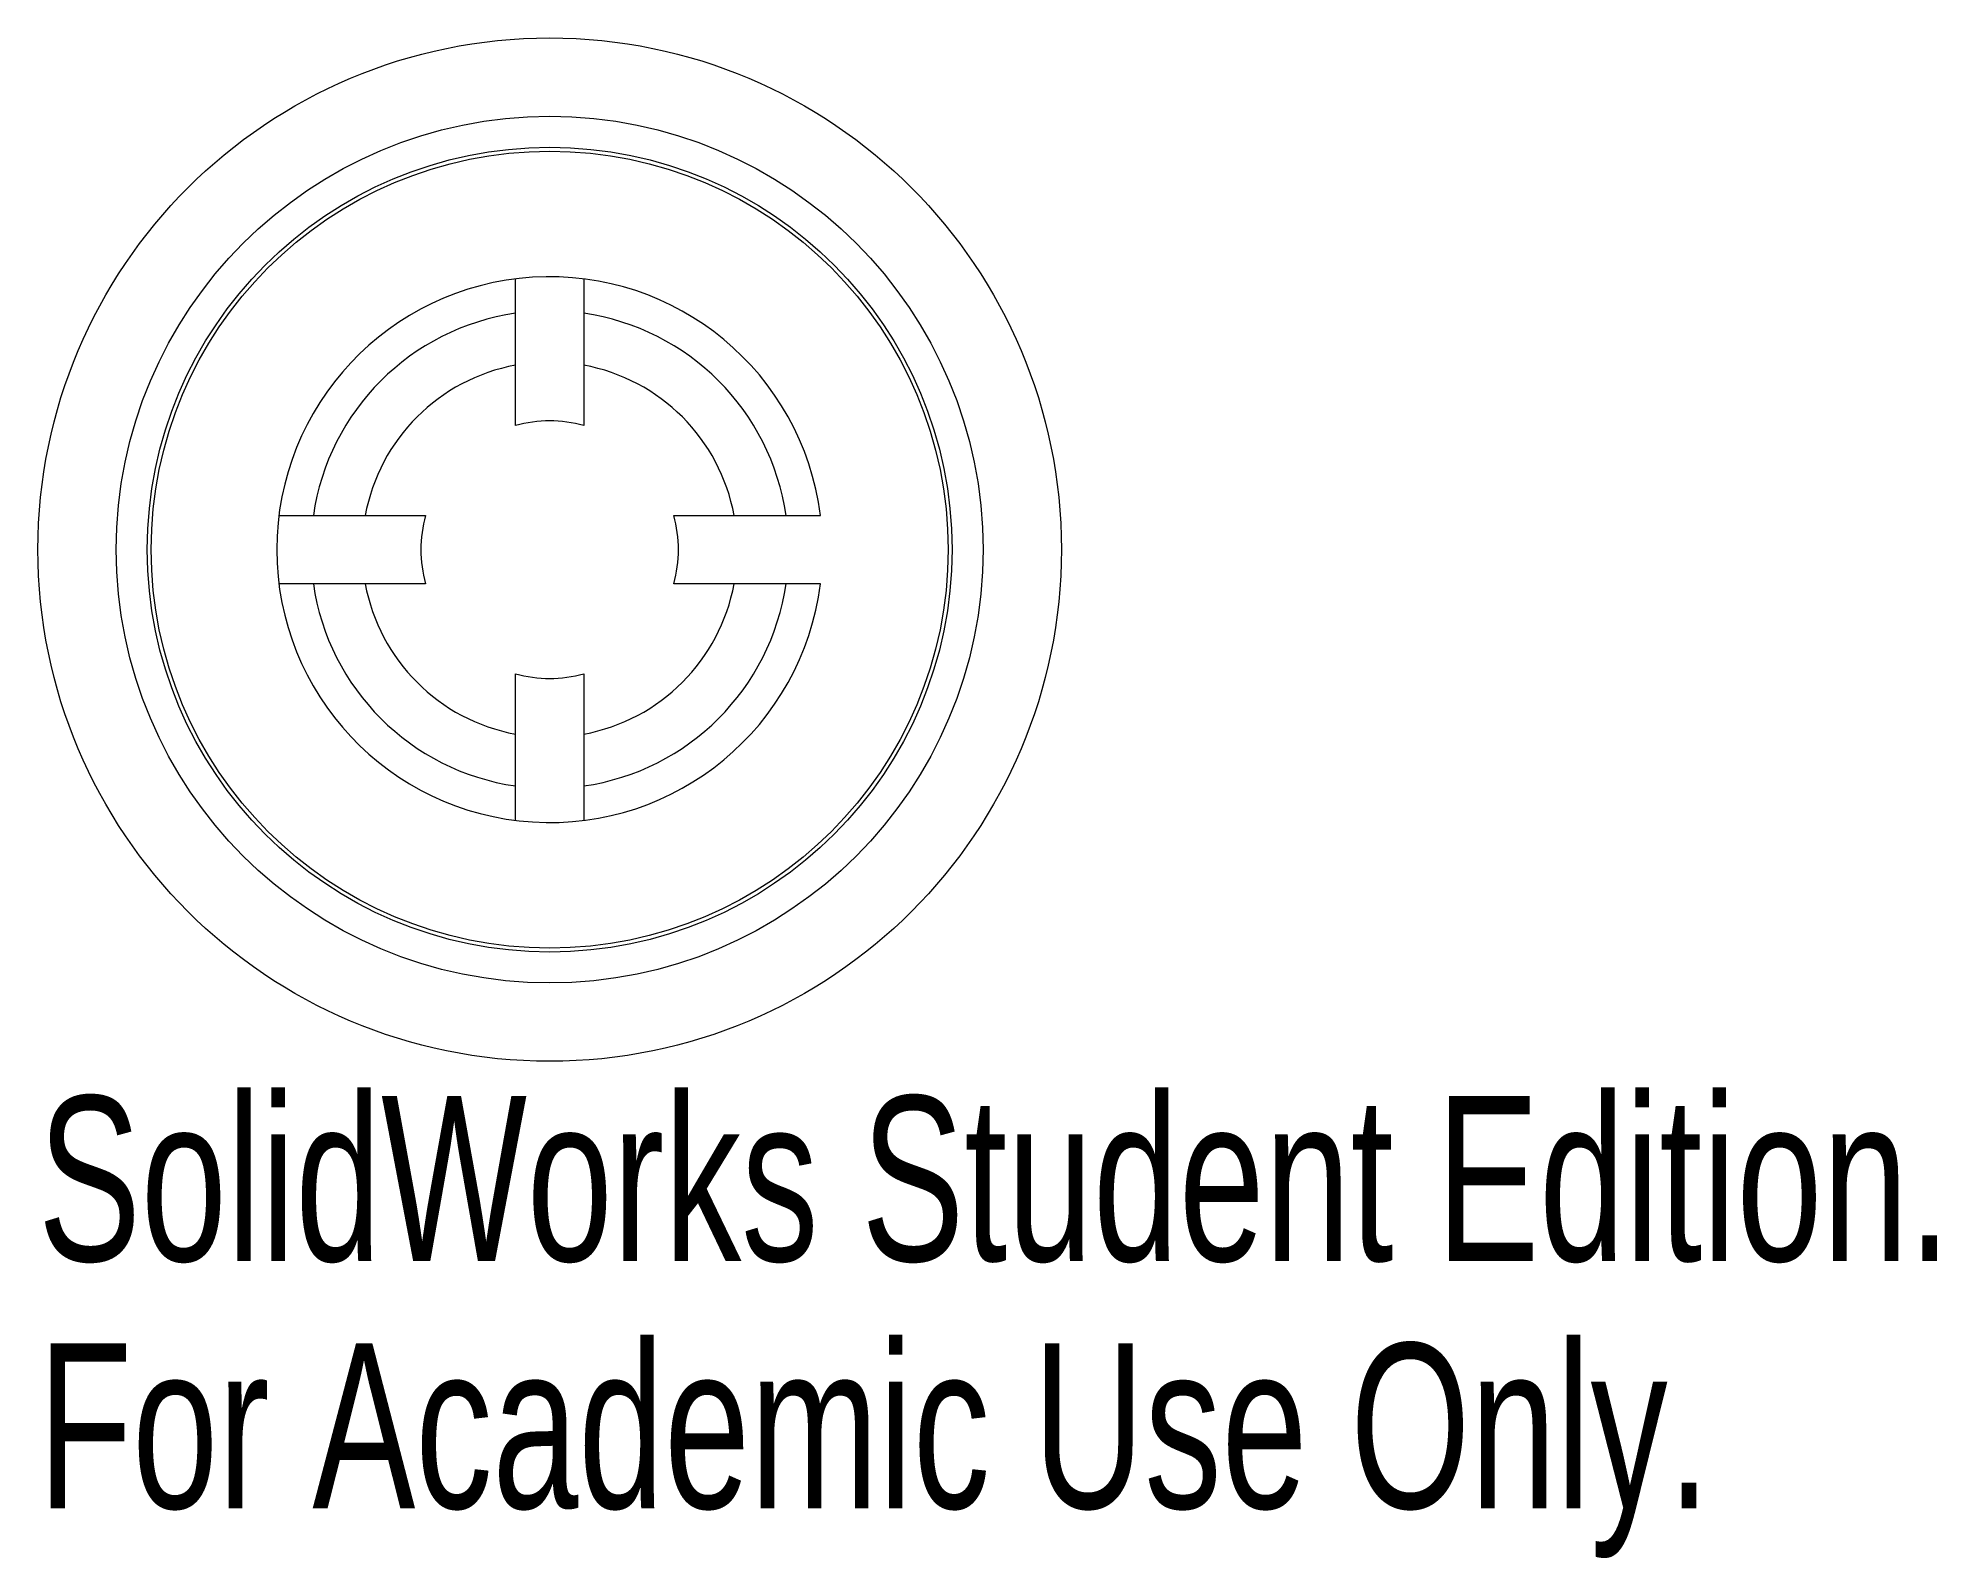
# Paper-space layout '_Top' of a CAD drawing. Header units: millimetres. Extents: x -15 to 40.7, y -29.6 to 15.
import ezdxf

# ---------------------------------------------------------------- set-up
doc = ezdxf.new("R2010")
doc.units = ezdxf.units.MM
doc.styles.add('SLDTEXTSTYLE0', font='TXT', dxfattribs={"width": 0.7})

psp = doc.layouts.new('_Top')

# ---------------------------------------------------------------- linework, layer by layer
at = {"color": 7, "linetype": 'Continuous', "lineweight": 15}
for p, q in [((-1, 3.64), (-1, 6.928)), ((1, 6.928), (1, 3.64)), ((-6.928, 1), (-3.64, 1)), ((3.64, 1), (6.928, 1)), ((-3.64, -1), (-6.928, -1)), ((6.928, -1), (3.64, -1)), ((-1, -6.928), (-1, -3.64)), ((1, -3.64), (1, -6.928))]:
    psp.add_line(p, q, dxfattribs=at)
for radius in [15, 12.704, 11.796, 11.681]:
    psp.add_circle((0, 0), radius, dxfattribs=at)
for radius, start, end in [(8, 7.1808, 352.8192), (7, 98.2132, 171.7868), (7, 8.2132, 81.7868), (5.5, 100.4757, 169.5243), (5.5, 10.4757, 79.5243), (3.775, 74.6386, 105.3614), (3.775, 164.6386, 195.3614), (3.775, 344.6386, 15.3614), (7, 188.2132, 261.7868), (5.5, 190.4757, 259.5243), (7, 278.2132, 351.7868), (5.5, 280.4757, 349.5243), (3.775, 254.6386, 285.3614)]:
    psp.add_arc((0, 0), radius, start, end, dxfattribs=at)
for points in [[(-1, 6.928), (-1, 7.06), (-1, 7.191), (-1, 7.434), (-1, 7.546), (-1, 7.733), (-1, 7.809), (-1, 7.911), (-1, 7.937), (-1, 7.937)], [(1, 7.937), (1, 7.937), (1, 7.911), (1, 7.808), (1, 7.733), (1, 7.546), (1, 7.434), (1, 7.191), (1, 7.059), (1, 6.928)], [(-7.937, 1), (-7.937, 1), (-7.911, 1), (-7.808, 1), (-7.734, 1), (-7.546, 1), (-7.434, 1), (-7.191, 1), (-7.059, 1), (-6.928, 1)], [(6.928, 1), (7.06, 1), (7.192, 1), (7.434, 1), (7.547, 1), (7.733, 1), (7.809, 1), (7.911, 1), (7.937, 1), (7.937, 1)], [(-6.928, -1), (-7.059, -1), (-7.191, -1), (-7.434, -1), (-7.546, -1), (-7.733, -1), (-7.809, -1), (-7.911, -1), (-7.937, -1), (-7.937, -1)], [(7.937, -1), (7.937, -1), (7.911, -1), (7.808, -1), (7.734, -1), (7.546, -1), (7.434, -1), (7.191, -1), (7.059, -1), (6.928, -1)], [(-1, -7.937), (-1, -7.937), (-1, -7.911), (-1, -7.809), (-1, -7.733), (-1, -7.547), (-1, -7.434), (-1, -7.192), (-1, -7.059), (-1, -6.928)], [(1, -6.928), (1, -7.061), (1, -7.191), (1, -7.435), (1, -7.547), (1, -7.734), (1, -7.809), (1, -7.911), (1, -7.937), (1, -7.937)]]:
    psp.add_open_spline(points, degree=3, knots=[0, 0, 0, 0, 0.25, 0.25, 0.5, 0.5, 0.75, 0.75, 1, 1, 1, 1], dxfattribs=at)

# ---------------------------------------------------------------- texts
at = {"color": 7, "linetype": 'Continuous', "char_height": 4.83362, "attachment_point": 1, "style": 'SLDTEXTSTYLE0'}
for s, insert in [('SolidWorks Student Edition.', (-15, -16.02)), ('For Academic Use Only.', (-15, -23.27))]:
    psp.add_mtext(s, dxfattribs=dict(at, insert=insert))

doc.saveas('drawing.dxf')
